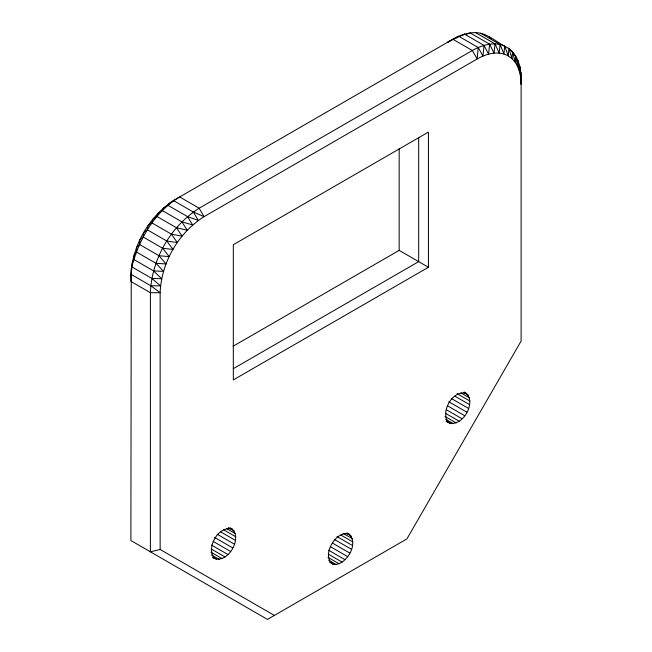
<?xml version="1.0" encoding="UTF-8"?>
<svg xmlns="http://www.w3.org/2000/svg" width="652" height="652" viewBox="0 0 652 652"><rect width="100%" height="100%" fill="white"/><g stroke="black" fill="none" stroke-linecap="round" stroke-linejoin="round"><path stroke-width="0.98" d="M174.785 199.765L169.047 203.505L167.988 205.323L163.416 208.053L162.364 210.596L157.98 213.326L156.993 216.488L152.829 219.227L151.949 222.919L148.053 225.673L147.311 229.789L143.742 232.536L143.147 237.002L139.952 239.708L139.512 244.459L136.765 247.059L136.464 252.039L134.222 254.476L134.051 259.635L132.372 261.819L131.231 274.443L150.751 285.706L160.147 292.707L150.392 292.707L130.881 281.436C130.009 249.178 147.564 216.969 174.785 199.765L452.83 39.234C459.75 35.347 467.468 32.518 475.495 32.6C488.324 32.926 497.647 43.594 508.853 48.395C518.12 55.387 521.078 67.596 521.119 78.664L521.119 341.069L406.905 538.894L267.467 619.4L130.881 540.541L131.256 268.974C138.322 240.547 153.88 212.462 179.659 196.945L199.17 208.216L204.052 216.66C178.428 232.845 161.346 262.422 160.147 292.707L160.147 549.473L274.362 615.415M515.536 55.713L515.235 62.347C519.571 68.794 521.029 76.651 521.119 84.295L520.769 72.079L520.744 77.898L519.701 66.007L519.628 72.038L517.949 60.522L517.778 66.83L515.536 55.713L513.833 54.735M509.937 50.188L512.488 51.655L515.235 62.347L512.048 58.672L508.258 55.876L504.689 45.99C494.004 41.467 481.95 45.004 472.341 50.497L199.17 208.216C170.694 226.179 151.712 259.056 150.392 292.707L150.392 551.804L160.147 549.473M512.488 51.655L512.048 58.672L508.853 48.395L508.258 55.876C498.397 50.408 486.416 53.643 477.215 58.949L204.052 216.66L193.294 212.022L173.782 200.751M458.706 36.251L447.948 42.054L458.706 36.251L478.218 47.514L477.215 58.949L472.341 50.497L452.83 39.234M504.689 45.99L503.947 53.994L500.051 44.475L480.54 33.211M212.691 557.427C227.303 566.262 244.777 536.14 230.083 527.712M349.774 534.379C336.139 528.731 319.969 557.077 333.718 564.575C347.361 565.088 360.548 541.144 347.19 532.888M459.994 36.235L464.501 34.132L484.012 45.395L482.953 56.072L478.218 47.514M445.992 421.216C460.695 431.697 479.261 400.621 464.248 391.999M500.051 44.475L499.171 53.065L495.007 43.863L475.495 32.6M466.522 34.344L470.125 32.91L489.636 44.173L488.584 54.116L484.012 45.395M495.007 43.863L494.02 53.105L489.636 44.173M130.881 275.804L131.231 274.443M461.909 35.673L464.501 34.132M233.131 346.22L399.171 250.36L428.437 267.263L428.437 132.079L233.318 244.728L233.318 379.912L428.437 267.263M233.318 368.649L418.682 261.631L418.682 137.711M454.583 38.761L458.193 37.074M150.751 285.706L160.522 285.869L151.81 278.404L132.299 267.141M151.81 278.404L161.647 278.722L153.562 270.898L134.051 259.635M153.562 270.898L163.489 271.379L155.983 263.302L136.464 252.039M155.983 263.302L166.032 263.962L159.023 255.723L139.512 244.459M159.023 255.723L169.218 256.603L162.658 248.273L143.147 237.002M162.658 248.273L173.008 249.431L166.822 241.053L147.311 229.789M166.822 241.053L177.32 242.568L171.46 234.182L151.949 222.919M171.46 234.182L182.095 236.13L176.505 227.752L156.993 216.488M176.505 227.752L187.246 230.221L181.875 221.859L162.364 210.596M181.875 221.859L192.69 224.948L187.499 216.594L167.988 205.323M187.499 216.594L198.322 220.409L193.294 212.022M466.832 393.49C453.018 389.016 439.684 411.958 448.576 422.7M232.666 529.204C218.852 524.73 205.519 547.68 214.41 558.422M463.336 392.333L468.503 395.316M460.94 392.92L469.546 397.891M456.987 393.596L469.905 401.053M454.917 396.18L469.546 404.631M451.29 398.462L468.503 408.405M448.755 401.73L466.832 412.162M447.419 405.748L464.631 415.683M446.538 409.823L462.032 418.763M445.406 413.27L459.179 421.225M445.047 416.465L456.237 422.92M445.634 419.285L453.384 423.759M446.473 421.2L450.776 423.686M346.277 533.23L351.444 536.213M343.017 533.312L352.479 538.78M340.784 534.99L352.838 541.951M336.986 536.572L352.479 545.52M334.223 539.359L351.444 549.294M332.553 543.116L349.774 553.059M330.352 546.637L347.573 556.58M328.608 550.215L344.965 559.66M328.339 554.167L342.113 562.122M327.98 557.354L339.17 563.817M328.567 560.174L336.318 564.648M329.407 562.089L333.718 564.575M228.314 527.558L234.337 531.038M226.774 528.642L235.38 533.613M223.685 529.815L235.731 536.775M220.743 531.902L235.38 540.353M217.124 534.184L234.337 544.127M214.589 537.444L232.666 547.884M213.253 541.462L230.466 551.405M211.509 545.039L227.866 554.485M211.232 548.992L225.005 556.947M210.881 552.179L222.071 558.642M211.468 555.007L219.211 559.481M213.171 557.419L216.611 559.408M489.342 37.131L491.518 39.087M399.171 148.721L399.171 250.36"/></g></svg>
